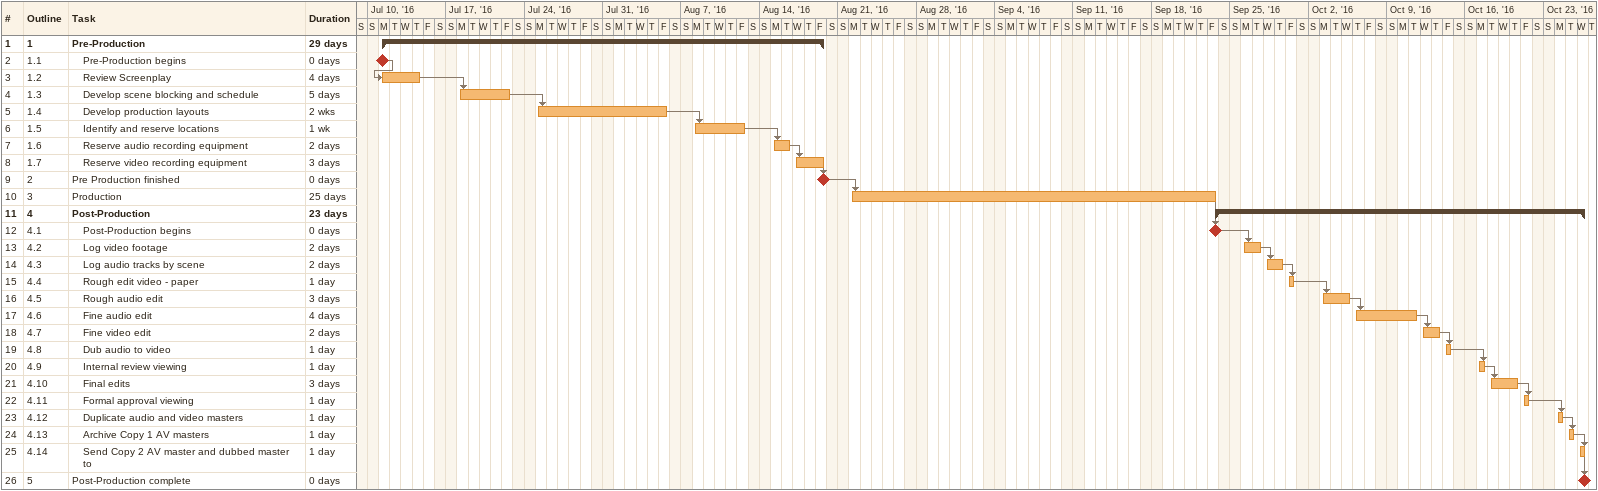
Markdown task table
| ID | WBS | Task | Duration | Start | Finish | Predecessors |
|---|---|---|---|---|---|---|
| 1 | 1 | **Pre-Production** | 29d | 2016-07-11 | 2016-08-19 |  |
| 2 | 1.1 | Pre-Production begins | 0d | 2016-07-11 | 2016-07-11 |  |
| 3 | 1.2 | Review Screenplay | 4d | 2016-07-11 | 2016-07-14 | 2 |
| 4 | 1.3 | Develop scene blocking and schedule | 5d | 2016-07-18 | 2016-07-22 | 3 |
| 5 | 1.4 | Develop production layouts | 2w | 2016-07-25 | 2016-08-05 | 4 |
| 6 | 1.5 | Identify and reserve locations | 1w | 2016-08-08 | 2016-08-12 | 5 |
| 7 | 1.6 | Reserve audio recording equipment | 2d | 2016-08-15 | 2016-08-16 | 6 |
| 8 | 1.7 | Reserve video recording equipment | 3d | 2016-08-17 | 2016-08-19 | 7 |
| 9 | 2 | Pre Production finished | 0d | 2016-08-19 | 2016-08-19 | 8 |
| 10 | 3 | Production | 25d | 2016-08-22 | 2016-09-23 | 9 |
| 11 | 4 | **Post-Production** | 23d | 2016-09-23 | 2016-10-26 |  |
| 12 | 4.1 | Post-Production begins | 0d | 2016-09-23 | 2016-09-23 | 10 |
| 13 | 4.2 | Log video footage | 2d | 2016-09-26 | 2016-09-27 | 12 |
| 14 | 4.3 | Log audio tracks by scene | 2d | 2016-09-28 | 2016-09-29 | 13 |
| 15 | 4.4 | Rough edit video - paper | 1d | 2016-09-30 | 2016-09-30 | 14 |
| 16 | 4.5 | Rough audio edit | 3d | 2016-10-03 | 2016-10-05 | 15 |
| 17 | 4.6 | Fine audio edit | 4d | 2016-10-06 | 2016-10-11 | 16 |
| 18 | 4.7 | Fine video edit | 2d | 2016-10-12 | 2016-10-13 | 17 |
| 19 | 4.8 | Dub audio to video | 1d | 2016-10-14 | 2016-10-14 | 18 |
| 20 | 4.9 | Internal review viewing | 1d | 2016-10-17 | 2016-10-17 | 19 |
| 21 | 4.10 | Final edits | 3d | 2016-10-18 | 2016-10-20 | 20 |
| 22 | 4.11 | Formal approval viewing | 1d | 2016-10-21 | 2016-10-21 | 21 |
| 23 | 4.12 | Duplicate audio and video masters | 1d | 2016-10-24 | 2016-10-24 | 22 |
| 24 | 4.13 | Archive Copy 1 AV masters | 1d | 2016-10-25 | 2016-10-25 | 23 |
| 25 | 4.14 | Send Copy 2 AV master and dubbed master to | 1d | 2016-10-26 | 2016-10-26 | 24 |
| 26 | 5 | Post-Production complete | 0d | 2016-10-26 | 2016-10-26 | 25 |
